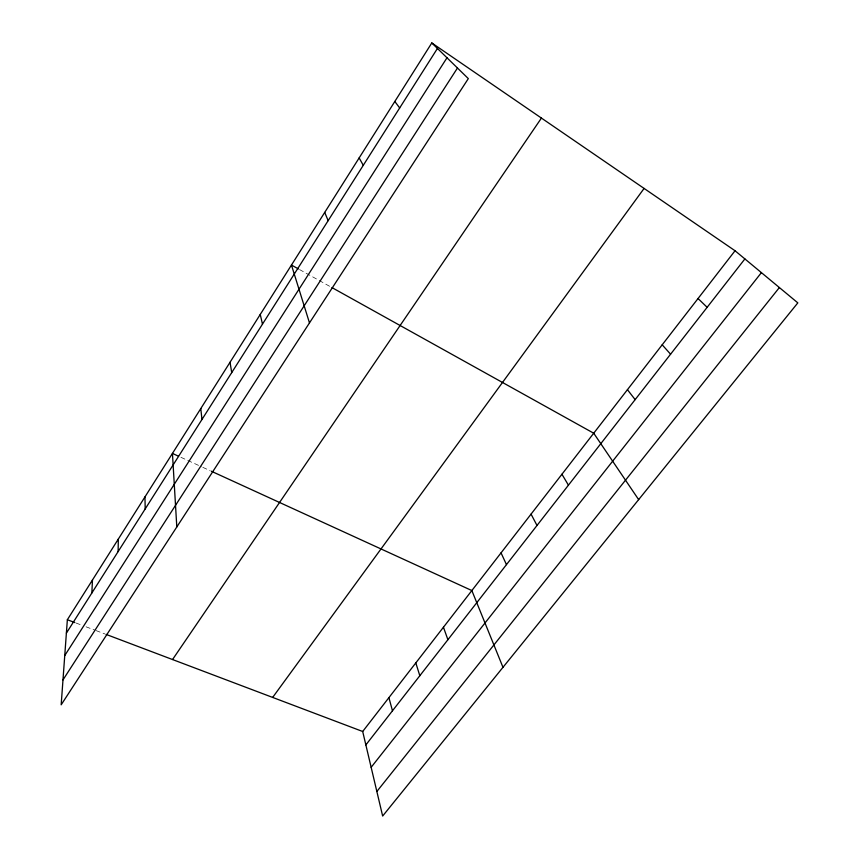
<?xml version="1.0" encoding="UTF-8"?>
<svg xmlns="http://www.w3.org/2000/svg" width="859" height="859" viewBox="0 0 859 859"><rect width="100%" height="100%" fill="white"/><g stroke="black" fill="none" stroke-linecap="round" stroke-linejoin="round"><path stroke-width="0.64" stroke-dasharray="4.29 3.22" d="M76.086 623.043L81.079 624.933M86.072 626.823L94.801 630.119M96.047 630.592L104.777 633.899M180.948 457.321L201.607 466.781M202.821 467.339L210.111 470.678M299.555 269.565L330.812 286.949"/><path stroke-width="1.29" d="M118.123 551.607L118.317 539.087M91.859 592.978L92.461 580.008M67.356 619.736L61.172 704.809L468.327 78.609L431.798 42.95L67.356 619.736L74.84 622.571M66.379 633.126L437.435 48.458M64.747 655.567L446.991 57.778M62.975 679.909L457.471 68.011M172.541 659.54L541.428 118.08M272.657 697.422L644.089 188.432M362.691 731.492L735.046 250.753L797.828 302.873L382.652 816.05L362.691 731.492L106.022 634.371M365.859 744.914L744.882 258.924M371.152 767.312L761.396 272.636M376.854 791.483L779.371 287.561M178.522 456.204L172.444 453.423L176.804 526.964M211.325 471.226L471.849 590.552L502.977 667.325M298.406 268.921L291.459 265.055L309.487 322.909M331.961 287.593L593.719 433.215L638.656 499.627M431.798 42.95L735.046 250.753M698.045 298.524L707.129 307.318M662.192 344.803L670.578 354.198M627.435 389.685L635.145 399.628M394.818 101.469L399.682 107.966M561.936 474.243L568.433 485.163M359.148 157.927L363.271 165.315M531.055 514.111L537.004 525.461M501.044 552.863L506.466 564.621M324.713 212.42L328.159 220.645M443.448 627.22L447.904 639.719M415.81 662.901L419.815 675.732M388.902 697.648L392.477 710.79M260.245 314.448L262.478 324.154M230.04 362.262L231.715 372.613M200.791 408.562L201.951 419.514M144.967 496.91L145.192 508.947"/></g></svg>
